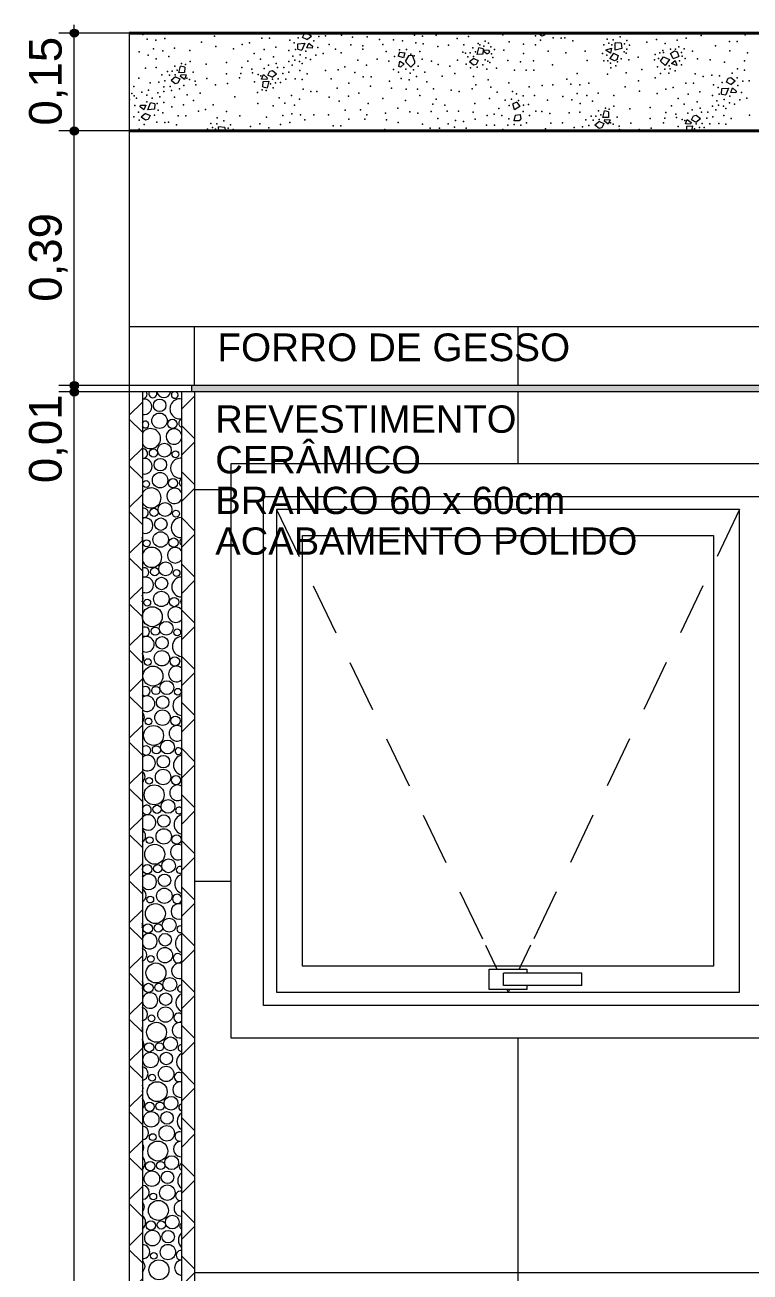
# Model space of a CAD drawing. Header units: metres. Extents: x -1.9 to 95.3, y -2.2 to 2.5.
# Drawn here: x 93.199 to 94.311, y -0.314 to 1.597 of the extents above; entities that cross this region are included whole.
import ezdxf

# ---------------------------------------------------------------- set-up
doc = ezdxf.new("R2010")
doc.units = ezdxf.units.M
doc.header["$MEASUREMENT"] = 0
for name, color, linetype in [('COTAS CORTE', 7, 'Continuous'), ('FORRO.EXEC', 7, 'Continuous'), ('LAJES.EST', 7, 'Continuous'), ('PAREDE CONSTRUIR', 7, 'Continuous')]:
    doc.layers.add(name, color=color, linetype=linetype)
for name, color, linetype, lineweight, true_color in [('COTAS CORTE_Caneta_No__25', 7, 'Continuous', 13, 0x982312), ('Janelas Archicad_Caneta_No__9', 7, 'Continuous', 9, 0x020202), ('Janelas Archicad_Caneta_No__97', 7, 'Continuous', 13, 0x6b6b6b), ('LAJES.EST_Caneta_No__97', 7, 'Continuous', 13, 0x6b6b6b), ('NOTAS-EXECUTIVO.ARQ_Caneta_No__12', 7, 'Continuous', 0, 0x030303), ('PAREDE CONSTRUIR_Caneta_No__96', 7, 'Continuous', 0, 0xb6b6b6), ('PAREDE CONSTRUIR_Caneta_No__97', 7, 'Continuous', 13, 0x6b6b6b)]:
    doc.layers.add(name, color=color, linetype=linetype, lineweight=lineweight, true_color=true_color)
for name, color, linetype, lineweight in [('FORRO.EXEC_Caneta_No__241', 7, 'Continuous', 13), ('LAJES.EST_Caneta_No__1', 7, 'Continuous', 40), ('LAJES.EST_Caneta_No__241', 7, 'Continuous', 13), ('PAREDE CONSTRUIR_Caneta_No__241', 7, 'Continuous', 13), ('PAREDE CONSTRUIR_Caneta_No__83', 84, 'Continuous', 0)]:
    doc.layers.add(name, color=color, linetype=linetype, lineweight=lineweight)
doc.styles.add('GENERATED_STYLE_1', font='arial.ttf')
doc.dimstyles.new('GENERATED_STYLE__2', dxfattribs={"dimtxt": 0.05, "dimasz": 0.02375, "dimexe": 0.18, "dimexo": 0.267183, "dimgap": 0, "dimtad": 1, "dimzin": 0, "dimdsep": 46, "dimtxsty": 'GENERATED_STYLE_1', "dimblk": 'ARROWHEAD_11', "dimblk1": 'ARROWHEAD_11', "dimblk2": 'ARROWHEAD_11', "dimcen": 0.09, "dimclrd": 256, "dimclre": 256, "dimclrt": 256, "dimadec": 0, "dimazin": 0, "dimtfac": 1, "dimtdec": 4, "dimtmove": 0, "dimatfit": 3, "dimfxl": 0, "dimtolj": 1, "dimtzin": 0, "dimarcsym": 0})
pattern_1 = [(45, (34.59515, -2.115), (-0.03535534, 0.03535534), []), (135, (34.59515, -2.115), (0.03535534, 0.03535534), [])]

# ---------------------------------------------------------------- blocks, each defined once
blk = doc.blocks.new('*X319', base_point=(34.5952, -2.115))
at = {"layer": 'PAREDE CONSTRUIR_Caneta_No__96', "color": 253, "linetype": 'Continuous', "lineweight": 0, "true_color": 0xb6b6b6}
for centre, radius in [((93.4054, 1.0145), 0.00959), ((93.4052, 0.9909), 0.0118), ((93.4249, 0.9861), 0.00715), ((93.4127, 0.9459), 0.0106), ((93.3959, 0.9415), 0.00627), ((93.4296, 0.9395), 0.00517), ((93.4064, 0.9235), 0.00959), ((93.3846, 0.894), 0.00517), ((93.4061, 0.8999), 0.0118), ((93.4259, 0.8951), 0.00715), ((93.4137, 0.8549), 0.0106), ((93.3968, 0.8505), 0.00627), ((93.4073, 0.8325), 0.00959), ((93.4305, 0.8485), 0.00517), ((93.3855, 0.8031), 0.00517), ((93.407, 0.8089), 0.0118), ((93.4268, 0.8041), 0.00715), ((93.3977, 0.7595), 0.00627), ((93.4146, 0.7639), 0.0106), ((93.4082, 0.7415), 0.00959), ((93.4314, 0.7576), 0.00517), ((93.408, 0.7179), 0.0118), ((93.3864, 0.7121), 0.00517), ((93.4277, 0.7131), 0.00715), ((93.3942, 0.6906), 0.0153), ((93.3987, 0.6685), 0.00627), ((93.4155, 0.6729), 0.0106), ((93.4324, 0.6666), 0.00517), ((93.4091, 0.6505), 0.00959), ((93.4089, 0.6269), 0.0118), ((93.3952, 0.5996), 0.0153), ((93.3874, 0.6211), 0.00517), ((93.4286, 0.6221), 0.00715), ((93.4164, 0.5819), 0.0106), ((93.3996, 0.5775), 0.00627), ((93.4333, 0.5756), 0.00517), ((93.4101, 0.5595), 0.00959), ((93.3883, 0.5301), 0.00517), ((93.4098, 0.5359), 0.0118), ((93.4296, 0.5311), 0.00715), ((93.3961, 0.5086), 0.0153), ((93.4174, 0.4909), 0.0106), ((93.4005, 0.4865), 0.00627), ((93.411, 0.4685), 0.00959), ((93.3892, 0.4391), 0.00517), ((93.4107, 0.4449), 0.0118), ((93.4305, 0.4401), 0.00715), ((93.397, 0.4176), 0.0153), ((93.4014, 0.3955), 0.00627), ((93.4183, 0.3999), 0.0106), ((93.4119, 0.3775), 0.00959), ((93.4117, 0.3539), 0.0118), ((93.3901, 0.3481), 0.00517), ((93.4314, 0.3491), 0.00715), ((93.3979, 0.3266), 0.0153), ((93.3864, 0.3036), 0.00715), ((93.4024, 0.3045), 0.00627), ((93.4192, 0.3089), 0.0106), ((93.4128, 0.2865), 0.00959), ((93.4126, 0.2629), 0.0118), ((93.3989, 0.2356), 0.0153), ((93.3911, 0.2571), 0.00517), ((93.3873, 0.2126), 0.00715), ((93.4033, 0.2135), 0.00627), ((93.4201, 0.2179), 0.0106), ((93.4138, 0.1955), 0.00959), ((93.4135, 0.1719), 0.0118), ((93.3998, 0.1446), 0.0153), ((93.392, 0.1661), 0.00517), ((93.4211, 0.1269), 0.0106), ((93.3883, 0.1216), 0.00715), ((93.4042, 0.1225), 0.00627), ((93.4147, 0.1045), 0.00959), ((93.3929, 0.0751), 0.00517), ((93.4144, 0.0809), 0.0118), ((93.4007, 0.0537), 0.0153), ((93.422, 0.0359), 0.0106), ((93.3916, 0.0113), 0.0119), ((93.3892, 0.0306), 0.00715), ((93.4052, 0.0315), 0.00627), ((93.4156, 0.0135), 0.00959), ((93.4154, -0.0101), 0.0118), ((93.3938, -0.0159), 0.00517), ((93.4017, -0.0373), 0.0153), ((93.3901, -0.0604), 0.00715), ((93.4061, -0.0595), 0.00627), ((93.4229, -0.0551), 0.0106), ((93.3925, -0.0797), 0.0119), ((93.4166, -0.0775), 0.00959), ((93.4163, -0.1011), 0.0118), ((93.4026, -0.1283), 0.0153), ((93.3948, -0.1069), 0.00517), ((93.3911, -0.1514), 0.00715), ((93.407, -0.1505), 0.00627), ((93.4239, -0.1461), 0.0106), ((93.3935, -0.1707), 0.0119), ((93.4175, -0.1685), 0.00959), ((93.4172, -0.1921), 0.0118), ((93.4035, -0.2193), 0.0153), ((93.3957, -0.1979), 0.00517), ((93.4248, -0.2371), 0.0106), ((93.392, -0.2424), 0.00715), ((93.4079, -0.2415), 0.00627), ((93.3944, -0.2617), 0.0119), ((93.4184, -0.2595), 0.00959), ((93.3966, -0.2889), 0.00517), ((93.4181, -0.2831), 0.0118), ((93.4044, -0.3103), 0.0153)]:
    blk.add_circle(centre, radius, dxfattribs=at)
for centre, radius, start, end in [((93.379, 1.0316), 0.00715, 268.9011, 28.5725), ((93.395, 1.0325), 0.00627, 156.1784, 23.8216), ((93.4118, 1.0369), 0.0106, 190.2924, 349.7076), ((93.4286, 1.0305), 0.00517, 120.4832, 59.5168), ((93.3814, 1.0122), 0.0119, 257.6414, 102.3586), ((93.4365, 1.0091), 0.0153, 80.933, 279.067), ((93.3836, 0.985), 0.00517, 202.3574, 157.6426), ((93.3915, 0.9636), 0.0153, 214.6545, 145.3455), ((93.4273, 0.9667), 0.0119, 14.9944, 345.0056), ((93.4409, 0.987), 0.00627, 108.8071, 251.1929), ((93.3799, 0.9406), 0.00715, 261.4387, 98.5613), ((93.3823, 0.9212), 0.0119, 253.0373, 106.9627), ((93.4374, 0.9181), 0.0153, 84.4324, 275.5676), ((93.4418, 0.896), 0.00627, 118.0506, 241.9494), ((93.3924, 0.8726), 0.0153, 207.9734, 152.0266), ((93.4283, 0.8757), 0.0119, 27.348, 332.652), ((93.3809, 0.8496), 0.00715, 253.8259, 106.1741), ((93.3833, 0.8302), 0.0119, 248.3173, 111.6827), ((93.4383, 0.8271), 0.0153, 87.9111, 272.0889), ((93.3687, 0.8094), 0.0106, 343.6749, 16.3251), ((93.4427, 0.805), 0.00627, 128.179, 231.821), ((93.3933, 0.7816), 0.0153, 199.3115, 160.6885), ((93.4292, 0.7848), 0.0119, 35.8537, 324.1463), ((93.3818, 0.7586), 0.00715, 245.9053, 114.0947), ((93.3842, 0.7393), 0.0119, 243.4368, 116.5632), ((93.4392, 0.7361), 0.0153, 91.3821, 268.6179), ((93.3696, 0.7184), 0.0106, 330.7563, 29.2437), ((93.4437, 0.714), 0.00627, 139.995, 220.005), ((93.4301, 0.6938), 0.0119, 42.8786, 317.1214), ((93.3827, 0.6676), 0.00715, 237.4568, 122.5432), ((93.3851, 0.6483), 0.0119, 238.3383, 121.6617), ((93.4402, 0.6451), 0.0153, 94.8581, 265.1419), ((93.3705, 0.6274), 0.0106, 321.7593, 38.2407), ((93.4311, 0.6028), 0.0119, 49.0744, 310.9256), ((93.4446, 0.623), 0.00627, 156.044, 203.956), ((93.3836, 0.5766), 0.00715, 228.116, 131.884), ((93.3861, 0.5573), 0.0119, 232.9422, 127.0578), ((93.4411, 0.5541), 0.0153, 98.3522, 261.6478), ((93.3714, 0.5364), 0.0106, 314.2896, 45.7104), ((93.432, 0.5118), 0.0119, 54.7349, 305.2651), ((93.3846, 0.4856), 0.00715, 217.1256, 142.8744), ((93.387, 0.4663), 0.0119, 227.1299, 132.8701), ((93.442, 0.4631), 0.0153, 101.8779, 258.1221), ((93.4342, 0.4846), 0.00517, 25.6931, 334.3069), ((93.3724, 0.4454), 0.0106, 307.6729, 52.3271), ((93.4329, 0.4208), 0.0119, 60.0237, 299.9763), ((93.3855, 0.3946), 0.00715, 202.0275, 157.9725), ((93.3879, 0.3753), 0.0119, 220.7068, 139.2932), ((93.4429, 0.3721), 0.0153, 105.45, 254.55), ((93.4351, 0.3936), 0.00517, 43.7957, 316.2043), ((93.3733, 0.3544), 0.0106, 301.6023, 58.3977), ((93.4338, 0.3298), 0.0119, 65.0439, 294.9561), ((93.4361, 0.3026), 0.00517, 57.1464, 302.8536), ((93.3888, 0.2843), 0.0119, 213.3034, 146.6966), ((93.4439, 0.2811), 0.0153, 109.0847, 250.9153), ((93.3742, 0.2634), 0.0106, 295.9054, 64.0946), ((93.4348, 0.2388), 0.0119, 69.8667, 290.1333), ((93.4323, 0.2581), 0.00715, 24.1663, 335.8337), ((93.3676, 0.2174), 0.0118, 342.476, 17.524), ((93.437, 0.2116), 0.00517, 68.7045, 291.2955), ((93.3898, 0.1933), 0.0119, 204.0074, 155.9926), ((93.4448, 0.1901), 0.0153, 112.8012, 247.1988), ((93.3751, 0.1724), 0.0106, 290.4723, 69.5277), ((93.4333, 0.1671), 0.00715, 38.4941, 321.5059), ((93.4357, 0.1478), 0.0119, 74.5446, 285.4554), ((93.3685, 0.1264), 0.0118, 331.0711, 28.9289), ((93.4379, 0.1206), 0.00517, 79.4053, 280.5947), ((93.3907, 0.1023), 0.0119, 187.6019, 172.3981), ((93.4457, 0.0992), 0.0153, 116.6222, 243.3778), ((93.3761, 0.0814), 0.0106, 285.2257, 74.7743), ((93.4342, 0.0761), 0.00715, 49.2332, 310.7668), ((93.3697, 0.059), 0.00959, 342.9978, 17.0022), ((93.4366, 0.0568), 0.0119, 79.119, 280.881), ((93.3694, 0.0354), 0.0118, 322.8304, 37.1696), ((93.4467, 0.0082), 0.0153, 120.5756, 239.4244), ((93.4388, 0.0296), 0.00517, 89.7397, 270.2603), ((93.377, -0.0096), 0.0106, 280.1072, 79.8928), ((93.4351, -0.0149), 0.00715, 58.4466, 301.5534), ((93.3706, -0.032), 0.00959, 329.2749, 30.7251), ((93.4375, -0.0342), 0.0119, 83.624, 276.376), ((93.3704, -0.0556), 0.0118, 315.9291, 44.0709), ((93.4398, -0.0614), 0.00517, 100.0655, 259.9345), ((93.4476, -0.0828), 0.0153, 124.6975, 235.3025), ((93.3779, -0.1006), 0.0106, 275.0691, 84.9309), ((93.4385, -0.1252), 0.0119, 88.0898, 271.9102), ((93.4361, -0.1059), 0.00715, 66.8211, 293.1789), ((93.3716, -0.123), 0.00959, 319.7262, 40.2738), ((93.3713, -0.1466), 0.0118, 309.8, 50.2), ((93.4407, -0.1524), 0.00517, 110.7377, 249.2623), ((93.4485, -0.1738), 0.0153, 129.0363, 230.9637), ((93.3789, -0.1916), 0.0106, 270.0702, 89.9298), ((93.437, -0.1969), 0.00715, 74.6976, 285.3024), ((93.3725, -0.214), 0.00959, 311.7821, 48.2179), ((93.4394, -0.2162), 0.0119, 92.5439, 267.4561), ((93.3722, -0.2376), 0.0118, 304.1762, 55.8238), ((93.4416, -0.2434), 0.00517, 122.236, 237.764), ((93.4494, -0.2648), 0.0153, 133.6604, 226.3396), ((93.3798, -0.2826), 0.0106, 265.0718, 94.9282), ((93.4379, -0.2879), 0.00715, 82.2862, 277.7138), ((93.3734, -0.305), 0.00959, 304.7247, 55.2753), ((93.4403, -0.3072), 0.0119, 97.0134, 262.9866)]:
    blk.add_arc(centre, radius, start, end, dxfattribs=at)
blk = doc.blocks.new('*X320', base_point=(34.5952, -2.115))
at = {"layer": 'LAJES.EST_Caneta_No__241', "color": 7, "linetype": 'Continuous', "lineweight": 13}
for p, q in [((93.6172, 1.5602), (93.6175, 1.5685)), ((93.6175, 1.5685), (93.6279, 1.5694)), ((93.6279, 1.5694), (93.6236, 1.5588)), ((93.6246, 1.5782), (93.6276, 1.5845)), ((93.6312, 1.575), (93.6246, 1.5782)), ((93.6276, 1.5845), (93.6296, 1.585)), ((93.6312, 1.575), (93.6381, 1.5805)), ((93.6312, 1.5625), (93.634, 1.5695)), ((93.6324, 1.585), (93.6381, 1.5805)), ((93.634, 1.5695), (93.6398, 1.5648)), ((93.9913, 1.5805), (93.9857, 1.585)), ((93.9954, 1.5816), (93.9913, 1.5805)), ((93.9971, 1.585), (93.9954, 1.5816)), ((94.104, 1.5589), (94.1037, 1.5703)), ((94.1132, 1.5697), (94.1037, 1.5703)), ((94.1132, 1.5697), (94.1142, 1.5614)), ((93.6172, 1.5602), (93.6236, 1.5588)), ((93.6391, 1.5621), (93.6312, 1.5625)), ((93.6398, 1.5648), (93.6391, 1.5621)), ((93.7733, 1.556), (93.771, 1.5498)), ((93.7794, 1.5469), (93.771, 1.5498)), ((93.7733, 1.556), (93.7815, 1.5546)), ((93.7815, 1.5546), (93.7794, 1.5469)), ((93.787, 1.5504), (93.7824, 1.5424)), ((93.793, 1.5507), (93.787, 1.5504)), ((93.796, 1.5423), (93.793, 1.5507)), ((93.8923, 1.5522), (93.8948, 1.5625)), ((93.901, 1.5528), (93.8923, 1.5522)), ((93.9013, 1.5611), (93.8948, 1.5625)), ((93.9013, 1.5611), (93.901, 1.5528)), ((93.9032, 1.5564), (93.9038, 1.5591)), ((93.9072, 1.5531), (93.9032, 1.5564)), ((93.9038, 1.5591), (93.9101, 1.5588)), ((93.9072, 1.5531), (93.91, 1.5541)), ((93.9112, 1.5572), (93.91, 1.5541)), ((93.9112, 1.5572), (93.9101, 1.5588)), ((94.09, 1.5583), (94.0901, 1.5596)), ((94.0965, 1.5545), (94.09, 1.5583)), ((94.0901, 1.5596), (94.0981, 1.5619)), ((94.1011, 1.5542), (94.0958, 1.5463)), ((94.0981, 1.5619), (94.0965, 1.5545)), ((94.1011, 1.5542), (94.1087, 1.5508)), ((94.1142, 1.5614), (94.104, 1.5589)), ((94.1087, 1.5508), (94.1067, 1.544)), ((94.1735, 1.5418), (94.1779, 1.5488)), ((94.1779, 1.5488), (94.1874, 1.5444)), ((94.1889, 1.5537), (94.1947, 1.5576)), ((94.1926, 1.5462), (94.1889, 1.5537)), ((94.1926, 1.5462), (94.2017, 1.549)), ((94.1947, 1.5576), (94.1988, 1.5565)), ((94.1988, 1.5565), (94.2017, 1.549)), ((93.435, 1.524), (93.4375, 1.5343)), ((93.444, 1.5329), (93.4375, 1.5343)), ((93.444, 1.5329), (93.4437, 1.5245)), ((93.7723, 1.534), (93.7737, 1.5418)), ((93.7748, 1.5329), (93.7723, 1.534)), ((93.7737, 1.5418), (93.7803, 1.538)), ((93.7803, 1.538), (93.7748, 1.5329)), ((93.7845, 1.5389), (93.7824, 1.5424)), ((93.7906, 1.5326), (93.7845, 1.5389)), ((93.7964, 1.5382), (93.7906, 1.5326)), ((93.796, 1.5423), (93.7964, 1.5382)), ((93.8872, 1.5463), (93.8804, 1.5408)), ((93.8867, 1.5357), (93.8804, 1.5408)), ((93.8908, 1.5368), (93.8867, 1.5357)), ((93.8872, 1.5463), (93.8939, 1.5431)), ((93.8939, 1.5431), (93.8908, 1.5368)), ((94.1028, 1.5424), (94.0958, 1.5463)), ((94.1067, 1.544), (94.1028, 1.5424)), ((94.1735, 1.5418), (94.1805, 1.5354)), ((94.1874, 1.5444), (94.1805, 1.5354)), ((94.1901, 1.5384), (94.1961, 1.5431)), ((94.1978, 1.5351), (94.1901, 1.5384)), ((94.1961, 1.5431), (94.1987, 1.5361)), ((94.1987, 1.5361), (94.1978, 1.5351)), ((93.4299, 1.5181), (93.4231, 1.5125)), ((93.4294, 1.5075), (93.4231, 1.5125)), ((93.4299, 1.5181), (93.4366, 1.5149)), ((93.4366, 1.5149), (93.4335, 1.5085)), ((93.4437, 1.5245), (93.435, 1.524)), ((93.4376, 1.5187), (93.4382, 1.5213)), ((93.4433, 1.5139), (93.4376, 1.5187)), ((93.4382, 1.5213), (93.4462, 1.5209)), ((93.4462, 1.5209), (93.4433, 1.5139)), ((93.5617, 1.5144), (93.5646, 1.5214)), ((93.5697, 1.514), (93.5617, 1.5144)), ((93.5639, 1.5025), (93.5642, 1.5108)), ((93.5642, 1.5108), (93.5729, 1.5114)), ((93.5646, 1.5214), (93.5703, 1.5166)), ((93.5703, 1.5166), (93.5697, 1.514)), ((93.5729, 1.5114), (93.5704, 1.5011)), ((93.5713, 1.5205), (93.5744, 1.5268)), ((93.578, 1.5173), (93.5713, 1.5205)), ((93.5744, 1.5268), (93.5785, 1.5278)), ((93.578, 1.5173), (93.5848, 1.5228)), ((93.5785, 1.5278), (93.5848, 1.5228)), ((94.2744, 1.5096), (94.2774, 1.5159)), ((94.2774, 1.5159), (94.2815, 1.5169)), ((94.2811, 1.5064), (94.2879, 1.5119)), ((94.2815, 1.5169), (94.2879, 1.5119)), ((93.4335, 1.5085), (93.4294, 1.5075)), ((93.5639, 1.5025), (93.5704, 1.5011)), ((94.267, 1.4916), (94.2673, 1.4999)), ((94.267, 1.4916), (94.2735, 1.4902)), ((94.2673, 1.4999), (94.2777, 1.5008)), ((94.2777, 1.5008), (94.2735, 1.4902)), ((94.2811, 1.5064), (94.2744, 1.5096)), ((94.281, 1.4939), (94.2838, 1.5009)), ((94.289, 1.4935), (94.281, 1.4939)), ((94.2838, 1.5009), (94.2896, 1.4962)), ((94.2896, 1.4962), (94.289, 1.4935)), ((93.3754, 1.4721), (93.3761, 1.4748)), ((93.3812, 1.4674), (93.3754, 1.4721)), ((93.3761, 1.4748), (93.3841, 1.4744)), ((93.3841, 1.4744), (93.3812, 1.4674)), ((93.3873, 1.4675), (93.3916, 1.4781)), ((93.3981, 1.4767), (93.3916, 1.4781)), ((93.3981, 1.4767), (93.3978, 1.4684)), ((93.953, 1.4793), (93.947, 1.4765)), ((93.9497, 1.4676), (93.947, 1.4765)), ((93.9578, 1.4724), (93.9497, 1.4676)), ((93.953, 1.4793), (93.9578, 1.4724)), ((93.384, 1.4619), (93.3772, 1.4564)), ((93.3835, 1.4514), (93.3772, 1.4564)), ((93.384, 1.4619), (93.3907, 1.4587)), ((93.3978, 1.4684), (93.3873, 1.4675)), ((93.3907, 1.4587), (93.3876, 1.4524)), ((93.9507, 1.459), (93.9487, 1.4504)), ((93.9507, 1.459), (93.958, 1.4605)), ((93.9594, 1.4535), (93.9567, 1.4503)), ((93.958, 1.4605), (93.9594, 1.4535)), ((94.0848, 1.4554), (94.0873, 1.4657)), ((94.0935, 1.4559), (94.0848, 1.4554)), ((94.0938, 1.4643), (94.0873, 1.4657)), ((94.0874, 1.4501), (94.088, 1.4527)), ((94.088, 1.4527), (94.096, 1.4523)), ((94.0938, 1.4643), (94.0935, 1.4559)), ((94.2115, 1.4458), (94.2144, 1.4528)), ((94.2144, 1.4528), (94.2202, 1.448)), ((94.2211, 1.4519), (94.2242, 1.4582)), ((94.2242, 1.4582), (94.2283, 1.4592)), ((94.2278, 1.4487), (94.2346, 1.4542)), ((94.2283, 1.4592), (94.2346, 1.4542)), ((93.3876, 1.4524), (93.3835, 1.4514)), ((93.4961, 1.435), (93.4959, 1.4411)), ((93.5054, 1.4405), (93.4959, 1.4411)), ((93.5054, 1.4405), (93.5061, 1.435)), ((93.9567, 1.4503), (93.9487, 1.4504)), ((94.0797, 1.4495), (94.0729, 1.4439)), ((94.0793, 1.4389), (94.0729, 1.4439)), ((94.0833, 1.4399), (94.0793, 1.4389)), ((94.0797, 1.4495), (94.0864, 1.4463)), ((94.0864, 1.4463), (94.0833, 1.4399)), ((94.0932, 1.4453), (94.0874, 1.4501)), ((94.096, 1.4523), (94.0932, 1.4453)), ((94.2195, 1.4454), (94.2115, 1.4458)), ((94.2137, 1.435), (94.214, 1.4422)), ((94.214, 1.4422), (94.2227, 1.4428)), ((94.2202, 1.448), (94.2195, 1.4454)), ((94.2227, 1.4428), (94.2208, 1.435)), ((94.2278, 1.4487), (94.2211, 1.4519))]:
    blk.add_line(p, q, dxfattribs=at)
for p in [(93.3798, 1.583), (93.3863, 1.5755), (93.3998, 1.5741), (93.4136, 1.5767), (93.4695, 1.571), (93.4897, 1.5805), (93.532, 1.5676), (93.5431, 1.57), (93.5622, 1.5771), (93.574, 1.5771), (93.605, 1.5742), (93.6119, 1.57), (93.618, 1.5778), (93.6421, 1.5732), (93.6496, 1.58), (93.6596, 1.5806), (93.6656, 1.5676), (93.6841, 1.582), (93.7014, 1.5787), (93.7236, 1.5795), (93.7367, 1.5847), (93.7428, 1.5751), (93.7476, 1.5677), (93.764, 1.5747), (93.7778, 1.5729), (93.7963, 1.582), (93.7983, 1.5699), (93.8087, 1.5803), (93.8096, 1.5683), (93.8294, 1.582), (93.8618, 1.5765), (93.879, 1.5798), (93.8921, 1.585), (93.8936, 1.5693), (93.9044, 1.5726), (93.9095, 1.5696), (93.9316, 1.5825), (93.9412, 1.5715), (93.9561, 1.5839), (93.9633, 1.5679), (93.9818, 1.5809), (93.9894, 1.574), (94.0089, 1.5777), (94.021, 1.577), (94.0267, 1.5775), (94.0389, 1.5734), (94.0917, 1.5759), (94.0942, 1.5694), (94.1006, 1.5749), (94.1014, 1.5845), (94.1115, 1.5794), (94.1183, 1.5683), (94.1217, 1.5737), (94.1526, 1.5712), (94.1671, 1.575), (94.1808, 1.569), (94.1988, 1.5742), (94.2129, 1.5772), (94.2358, 1.5815), (94.2793, 1.5721), (94.2912, 1.5721), (94.3034, 1.5825), (93.3739, 1.5564), (93.3878, 1.5514), (93.3958, 1.561), (93.4104, 1.5579), (93.4194, 1.5493), (93.4282, 1.5617), (93.4519, 1.5582), (93.4914, 1.5646), (93.5187, 1.561), (93.5505, 1.5536), (93.5658, 1.56), (93.5798, 1.5484), (93.5838, 1.5636), (93.6035, 1.5582), (93.6098, 1.5497), (93.6137, 1.5598), (93.6211, 1.5517), (93.6297, 1.5571), (93.6451, 1.5514), (93.648, 1.5627), (93.656, 1.5538), (93.6753, 1.5604), (93.6838, 1.5547), (93.6987, 1.5669), (93.7169, 1.5654), (93.7169, 1.5602), (93.7528, 1.5569), (93.7654, 1.5491), (93.7734, 1.5595), (93.7837, 1.5598), (93.7906, 1.5528), (93.7956, 1.5503), (93.8043, 1.557), (93.8322, 1.5647), (93.8485, 1.5664), (93.8702, 1.556), (93.872, 1.5669), (93.8746, 1.5545), (93.8779, 1.5487), (93.8818, 1.5548), (93.8859, 1.5626), (93.8867, 1.5493), (93.8896, 1.5564), (93.8963, 1.5668), (93.9024, 1.5652), (93.9132, 1.5639), (93.9143, 1.5532), (93.9189, 1.5598), (93.9331, 1.5589), (93.9635, 1.5536), (93.9815, 1.5671), (94.0013, 1.5572), (94.0281, 1.5548), (94.058, 1.5571), (94.0845, 1.5537), (94.0865, 1.5669), (94.091, 1.551), (94.0987, 1.5668), (94.1178, 1.5564), (94.1209, 1.5545), (94.122, 1.5602), (94.1261, 1.5666), (94.1654, 1.5523), (94.1726, 1.5547), (94.1771, 1.5585), (94.1782, 1.5551), (94.1885, 1.5605), (94.1962, 1.5605), (94.2016, 1.5637), (94.2058, 1.5552), (94.2066, 1.5497), (94.2099, 1.561), (94.2224, 1.5575), (94.2579, 1.5655), (94.2799, 1.558), (94.3068, 1.5548), (93.3838, 1.5314), (93.3999, 1.5323), (93.4003, 1.5458), (93.4286, 1.5343), (93.4391, 1.5386), (93.4451, 1.537), (93.4523, 1.5414), (93.4766, 1.5375), (93.5078, 1.5398), (93.5317, 1.5321), (93.5405, 1.5422), (93.547, 1.5296), (93.5601, 1.5448), (93.5656, 1.5307), (93.5721, 1.536), (93.5841, 1.5385), (93.5864, 1.5322), (93.596, 1.5325), (93.6035, 1.5416), (93.6085, 1.5361), (93.6127, 1.5434), (93.6201, 1.5417), (93.6239, 1.5383), (93.6294, 1.5469), (93.637, 1.5447), (93.6895, 1.5332), (93.7092, 1.5437), (93.7228, 1.5358), (93.7389, 1.545), (93.7571, 1.5421), (93.7639, 1.5293), (93.7828, 1.5295), (93.8018, 1.5345), (93.8081, 1.5448), (93.8225, 1.5422), (93.8325, 1.537), (93.8506, 1.5344), (93.8623, 1.5437), (93.8754, 1.5376), (93.8819, 1.5317), (93.8922, 1.533), (93.9012, 1.5362), (93.9044, 1.5442), (93.9071, 1.5296), (93.9085, 1.5422), (93.9119, 1.5397), (93.9161, 1.5474), (93.9218, 1.5312), (93.9394, 1.5428), (93.9586, 1.5411), (93.9786, 1.5425), (94.0079, 1.5365), (94.061, 1.5431), (94.0866, 1.5424), (94.0925, 1.5427), (94.0965, 1.5389), (94.097, 1.5319), (94.1051, 1.535), (94.1073, 1.5409), (94.1133, 1.5458), (94.1246, 1.544), (94.1391, 1.5479), (94.145, 1.5292), (94.1644, 1.544), (94.1687, 1.5331), (94.1704, 1.5461), (94.18, 1.5298), (94.1866, 1.5349), (94.1884, 1.53), (94.2025, 1.5423), (94.2058, 1.5362), (94.2114, 1.5463), (94.2303, 1.5457), (94.2498, 1.544), (94.2715, 1.5403), (94.2913, 1.5304), (94.302, 1.5423), (93.3734, 1.5159), (93.4042, 1.51), (93.4089, 1.5208), (93.4135, 1.512), (93.4173, 1.5262), (93.4206, 1.5204), (93.4246, 1.5265), (93.4294, 1.5211), (93.4323, 1.5282), (93.4471, 1.5159), (93.4512, 1.5139), (93.457, 1.5249), (93.4599, 1.5112), (93.4779, 1.5155), (93.508, 1.5227), (93.5281, 1.5163), (93.5301, 1.5232), (93.548, 1.5241), (93.5509, 1.5104), (93.5567, 1.5214), (93.5608, 1.5194), (93.5785, 1.5143), (93.5873, 1.5149), (93.5944, 1.5233), (93.599, 1.5146), (93.6037, 1.5253), (93.6132, 1.5149), (93.6206, 1.5275), (93.6239, 1.5138), (93.6318, 1.5225), (93.66, 1.5279), (93.6685, 1.5149), (93.6794, 1.5286), (93.7049, 1.5248), (93.7176, 1.5181), (93.7297, 1.5182), (93.7578, 1.5114), (93.7716, 1.5251), (93.7759, 1.5152), (93.788, 1.5133), (93.7895, 1.5238), (93.7948, 1.5288), (93.7991, 1.5185), (93.8123, 1.525), (93.815, 1.5105), (93.8387, 1.5192), (93.8581, 1.5231), (93.8867, 1.5185), (93.9093, 1.5135), (93.9495, 1.528), (93.9673, 1.5283), (93.9792, 1.5284), (94.0297, 1.5144), (94.0456, 1.5233), (94.0921, 1.5222), (94.121, 1.524), (94.1395, 1.5119), (94.1651, 1.5164), (94.1733, 1.5229), (94.1863, 1.5234), (94.196, 1.5272), (94.2265, 1.5225), (94.2388, 1.5184), (94.2519, 1.5205), (94.264, 1.5197), (94.2835, 1.5235), (94.291, 1.5166), (94.2994, 1.5114), (94.3022, 1.528), (94.3094, 1.512), (93.3628, 1.4925), (93.366, 1.5033), (93.3781, 1.4947), (93.3885, 1.4973), (93.3911, 1.509), (93.4025, 1.4935), (93.4117, 1.4953), (93.4119, 1.5028), (93.4215, 1.5031), (93.4238, 1.4968), (93.4358, 1.4994), (93.4423, 1.5046), (93.4609, 1.5057), (93.4674, 1.4931), (93.491, 1.5058), (93.5093, 1.508), (93.5556, 1.494), (93.5628, 1.4983), (93.5689, 1.4968), (93.5756, 1.5071), (93.5793, 1.501), (93.5833, 1.5088), (93.5906, 1.5091), (93.6255, 1.4989), (93.6375, 1.4956), (93.6465, 1.4953), (93.6778, 1.5008), (93.6955, 1.5084), (93.7109, 1.4928), (93.7289, 1.5036), (93.761, 1.5007), (93.7834, 1.499), (93.8008, 1.499), (93.8254, 1.4998), (93.8526, 1.4975), (93.8648, 1.4956), (93.8846, 1.4998), (93.8903, 1.5055), (93.9133, 1.5023), (93.9232, 1.4946), (93.9408, 1.5089), (93.9464, 1.4953), (93.9526, 1.4921), (93.972, 1.5026), (93.9922, 1.5045), (94.0082, 1.5056), (94.0361, 1.5069), (94.0456, 1.4924), (94.0496, 1.5055), (94.0634, 1.5081), (94.078, 1.4931), (94.1193, 1.5024), (94.1412, 1.496), (94.1685, 1.4924), (94.1818, 1.499), (94.1929, 1.5014), (94.212, 1.5085), (94.2156, 1.4914), (94.2238, 1.5085), (94.2337, 1.495), (94.2548, 1.5056), (94.2618, 1.5014), (94.2635, 1.4912), (94.2678, 1.5092), (94.2919, 1.5046), (94.2978, 1.4941), (93.3593, 1.4831), (93.3666, 1.4891), (93.3672, 1.4742), (93.3702, 1.4855), (93.3856, 1.4798), (93.3858, 1.49), (93.3941, 1.4852), (93.4016, 1.4771), (93.4055, 1.4872), (93.4118, 1.4787), (93.4241, 1.4718), (93.4282, 1.487), (93.4421, 1.4753), (93.4478, 1.4905), (93.4574, 1.4817), (93.4873, 1.4751), (93.5206, 1.4873), (93.556, 1.4772), (93.5797, 1.4736), (93.5885, 1.486), (93.5975, 1.4774), (93.6076, 1.4896), (93.6121, 1.4743), (93.6201, 1.484), (93.6652, 1.4868), (93.6809, 1.4806), (93.6952, 1.4881), (93.7252, 1.4772), (93.7479, 1.485), (93.7826, 1.4817), (93.8044, 1.4896), (93.8245, 1.4763), (93.8296, 1.4837), (93.8427, 1.4748), (93.8885, 1.4772), (93.9112, 1.485), (93.9352, 1.4824), (93.9412, 1.4741), (93.9447, 1.4837), (93.9556, 1.4816), (93.9627, 1.4891), (93.9631, 1.4746), (93.9712, 1.4755), (93.9804, 1.4894), (94.0004, 1.4823), (94.0237, 1.4878), (94.0376, 1.4828), (94.0501, 1.4772), (94.0602, 1.4893), (94.0692, 1.4808), (94.1017, 1.4896), (94.1021, 1.4728), (94.1903, 1.4736), (94.2003, 1.485), (94.2099, 1.4762), (94.2296, 1.4798), (94.2533, 1.4896), (94.2533, 1.473), (94.2596, 1.4811), (94.2625, 1.4748), (94.2699, 1.4731), (94.2709, 1.4831), (94.2793, 1.4783), (94.2795, 1.4885), (94.2868, 1.4762), (94.2949, 1.4828), (94.3058, 1.4852), (93.3657, 1.4569), (93.3731, 1.4637), (93.3973, 1.4591), (93.4033, 1.4669), (93.4103, 1.4627), (93.4339, 1.4583), (93.4457, 1.4582), (93.4648, 1.4654), (93.4759, 1.4677), (93.4936, 1.4553), (93.5082, 1.465), (93.5285, 1.4582), (93.5691, 1.4561), (93.5943, 1.4586), (93.6081, 1.4612), (93.6216, 1.4598), (93.6421, 1.4596), (93.6644, 1.4596), (93.69, 1.4669), (93.6957, 1.4533), (93.7132, 1.4676), (93.7201, 1.4533), (93.7231, 1.4599), (93.7518, 1.4624), (93.7706, 1.47), (93.7893, 1.4643), (93.8015, 1.4624), (93.8217, 1.4647), (93.8321, 1.4539), (93.8463, 1.4655), (93.8637, 1.4655), (93.8861, 1.4638), (93.8893, 1.453), (93.9075, 1.4586), (93.9182, 1.4609), (93.9255, 1.4694), (93.9299, 1.4587), (93.941, 1.4538), (93.963, 1.4647), (93.9724, 1.4586), (93.9825, 1.4654), (93.9916, 1.465), (94.0036, 1.4618), (94.0336, 1.4628), (94.0497, 1.4637), (94.0671, 1.4576), (94.0744, 1.4579), (94.0784, 1.4657), (94.0821, 1.4596), (94.0889, 1.47), (94.0949, 1.4684), (94.1068, 1.4563), (94.1264, 1.4689), (94.1576, 1.4712), (94.1578, 1.4541), (94.1799, 1.4546), (94.1815, 1.4635), (94.1968, 1.461), (94.1978, 1.4555), (94.2065, 1.4528), (94.2154, 1.4621), (94.2219, 1.4674), (94.234, 1.4699), (94.2362, 1.4636), (94.2443, 1.4547), (94.2458, 1.4639), (94.2536, 1.4567), (94.2584, 1.4675), (94.2705, 1.4589), (94.2737, 1.4697), (94.2816, 1.4539), (94.3098, 1.4593), (93.3738, 1.4379), (93.3741, 1.4517), (93.3816, 1.4448), (93.4011, 1.4486), (93.4132, 1.4478), (93.419, 1.4483), (93.4312, 1.4442), (93.4787, 1.4377), (93.4839, 1.4467), (93.4864, 1.4402), (93.4909, 1.4376), (93.4929, 1.4457), (93.5037, 1.4503), (93.5105, 1.4391), (93.5139, 1.4446), (93.5183, 1.4374), (93.5448, 1.442), (93.5593, 1.4458), (93.573, 1.4398), (93.591, 1.445), (93.6051, 1.448), (93.6281, 1.4523), (93.6502, 1.4363), (93.6715, 1.4429), (93.6834, 1.443), (93.7359, 1.4355), (93.7506, 1.4372), (93.7531, 1.4522), (93.771, 1.4482), (93.7758, 1.4351), (93.8084, 1.4452), (93.8202, 1.4392), (93.8348, 1.4395), (93.848, 1.4459), (93.8523, 1.4357), (93.8576, 1.4407), (93.8591, 1.4511), (93.8712, 1.4493), (93.8755, 1.4394), (93.8832, 1.4351), (93.9068, 1.444), (93.9189, 1.4441), (93.9315, 1.4374), (93.9391, 1.4439), (93.9489, 1.4449), (93.9591, 1.4439), (93.9679, 1.4473), (93.9973, 1.4381), (94.0052, 1.4468), (94.0232, 1.4473), (94.0409, 1.4404), (94.054, 1.4414), (94.0588, 1.4522), (94.0633, 1.4434), (94.0704, 1.4518), (94.0792, 1.4525), (94.0921, 1.436), (94.0969, 1.4473), (94.101, 1.4453), (94.1098, 1.4426), (94.1107, 1.4372), (94.1277, 1.4469), (94.1408, 1.4372), (94.1592, 1.4394), (94.1779, 1.4477), (94.2007, 1.4418), (94.2106, 1.4508), (94.2254, 1.4385), (94.2283, 1.4457), (94.2332, 1.4402), (94.2371, 1.4463), (94.2404, 1.4405), (94.2488, 1.446), (94.263, 1.4463), (94.2737, 1.4452)]:
    blk.add_point(p, dxfattribs=at)
blk = doc.blocks.new('*D323', base_point=(34.5952, -2.115))
at = {"layer": 'COTAS CORTE_Caneta_No__25', "linetype": 'Continuous', "lineweight": 13, "true_color": 0x982312}
for points in [[(93.2682, 1.035), (93.2687, 1.0326), (93.2701, 1.0306), (93.2721, 1.0292), (93.2745, 1.0288), (93.2769, 1.0292), (93.2789, 1.0306), (93.2803, 1.0326), (93.2807, 1.035), (93.2803, 1.0374), (93.2789, 1.0394), (93.2769, 1.0408), (93.2745, 1.0413), (93.2721, 1.0408), (93.2701, 1.0394), (93.2687, 1.0374)], [(93.2682, -2.115), (93.2687, -2.1174), (93.2701, -2.1194), (93.2721, -2.1208), (93.2745, -2.1212), (93.2769, -2.1208), (93.2789, -2.1194), (93.2803, -2.1174), (93.2807, -2.115), (93.2803, -2.1126), (93.2789, -2.1106), (93.2769, -2.1092), (93.2745, -2.1087), (93.2721, -2.1092), (93.2701, -2.1106), (93.2687, -2.1126)]]:
    blk.add_hatch(color=24, dxfattribs=at).paths.add_polyline_path(points)
at = {"layer": 'COTAS CORTE_Caneta_No__25', "color": 24, "linetype": 'Continuous', "lineweight": 13, "true_color": 0x982312}
for p, q in [((93.2682, 1.035), (93.2511, 1.035)), ((93.5417, 1.035), (93.2807, 1.035)), ((93.2745, -2.1087), (93.2745, 1.0288)), ((93.2682, -2.115), (93.2511, -2.115)), ((93.2745, -2.1275), (93.2745, -2.1212)), ((93.5417, -2.115), (93.2807, -2.115))]:
    blk.add_line(p, q, dxfattribs=at)
for centre in [(93.2745, 1.035), (93.2745, -2.115)]:
    blk.add_circle(centre, 0.00625, dxfattribs=at)
at = {"layer": 'COTAS CORTE_Caneta_No__25', "color": 24, "lineweight": 13, "true_color": 0x982312, "char_height": 0.05, "attachment_point": 7, "rotation": 90, "style": 'GENERATED_STYLE_1'}
for s, insert in [('\\A1;{\\pql;\\fArial|b0|i0|c0|p0;\\W1.000000;0,01}', (93.2645, 0.8953)), ('\\A1;{\\pql;\\fArial|b0|i0|c0|p0;\\W1.000000;3,15}', (93.2645, -0.6735))]:
    blk.add_mtext(s, dxfattribs=dict(at, insert=insert))
blk = doc.blocks.new('ARROWHEAD_11')
at = {"color": 0, "linetype": 'Continuous', "lineweight": 0}
blk.add_line((0, 0), (-1, 0), dxfattribs=at)
at = {"color": 0, "linetype": 'Continuous', "lineweight": 0, "const_width": 0.25, "flags": 128}
blk.add_lwpolyline([(-0.125, 0, 1), (0.125, 0, 1)], format="xyb", close=True, dxfattribs=at)
blk = doc.blocks.new('*D324', base_point=(34.5952, -2.115))
at = {"layer": 'COTAS CORTE_Caneta_No__25', "linetype": 'Continuous', "lineweight": 13, "true_color": 0x982312}
for points in [[(93.2682, 1.045), (93.2687, 1.0426), (93.2701, 1.0406), (93.2721, 1.0392), (93.2745, 1.0387), (93.2769, 1.0392), (93.2789, 1.0406), (93.2803, 1.0426), (93.2807, 1.045), (93.2803, 1.0474), (93.2789, 1.0494), (93.2769, 1.0508), (93.2745, 1.0512), (93.2721, 1.0508), (93.2701, 1.0494), (93.2687, 1.0474)], [(93.2682, 1.035), (93.2687, 1.0326), (93.2701, 1.0306), (93.2721, 1.0292), (93.2745, 1.0288), (93.2769, 1.0292), (93.2789, 1.0306), (93.2803, 1.0326), (93.2807, 1.035), (93.2803, 1.0374), (93.2789, 1.0394), (93.2769, 1.0408), (93.2745, 1.0413), (93.2721, 1.0408), (93.2701, 1.0394), (93.2687, 1.0374)]]:
    blk.add_hatch(color=24, dxfattribs=at).paths.add_polyline_path(points)
at = {"layer": 'COTAS CORTE_Caneta_No__25', "color": 24, "linetype": 'Continuous', "lineweight": 13, "true_color": 0x982312}
for p, q in [((93.2682, 1.045), (93.2511, 1.045)), ((93.2682, 1.035), (93.2511, 1.035)), ((93.2745, 1.035), (93.2745, 1.0387)), ((93.5417, 1.045), (93.2807, 1.045)), ((93.5417, 1.035), (93.2807, 1.035))]:
    blk.add_line(p, q, dxfattribs=at)
for centre in [(93.2745, 1.045), (93.2745, 1.035)]:
    blk.add_circle(centre, 0.00625, dxfattribs=at)
blk = doc.blocks.new('*D325', base_point=(34.5952, -2.115))
at = {"layer": 'COTAS CORTE_Caneta_No__25', "linetype": 'Continuous', "lineweight": 13, "true_color": 0x982312}
for points in [[(93.2682, 1.435), (93.2687, 1.4326), (93.2701, 1.4306), (93.2721, 1.4292), (93.2745, 1.4288), (93.2769, 1.4292), (93.2789, 1.4306), (93.2803, 1.4326), (93.2807, 1.435), (93.2803, 1.4374), (93.2789, 1.4394), (93.2769, 1.4408), (93.2745, 1.4413), (93.2721, 1.4408), (93.2701, 1.4394), (93.2687, 1.4374)], [(93.2682, 1.045), (93.2687, 1.0426), (93.2701, 1.0406), (93.2721, 1.0392), (93.2745, 1.0387), (93.2769, 1.0392), (93.2789, 1.0406), (93.2803, 1.0426), (93.2807, 1.045), (93.2803, 1.0474), (93.2789, 1.0494), (93.2769, 1.0508), (93.2745, 1.0512), (93.2721, 1.0508), (93.2701, 1.0494), (93.2687, 1.0474)]]:
    blk.add_hatch(color=24, dxfattribs=at).paths.add_polyline_path(points)
at = {"layer": 'COTAS CORTE_Caneta_No__25', "color": 24, "linetype": 'Continuous', "lineweight": 13, "true_color": 0x982312}
for p, q in [((93.2682, 1.435), (93.2511, 1.435)), ((93.5417, 1.435), (93.2807, 1.435)), ((93.2745, 1.0512), (93.2745, 1.4288)), ((93.2682, 1.045), (93.2511, 1.045)), ((93.5417, 1.045), (93.2807, 1.045))]:
    blk.add_line(p, q, dxfattribs=at)
for centre in [(93.2745, 1.435), (93.2745, 1.045)]:
    blk.add_circle(centre, 0.00625, dxfattribs=at)
at = {"layer": 'COTAS CORTE_Caneta_No__25', "color": 24, "lineweight": 13, "true_color": 0x982312, "insert": (93.2645, 1.1733), "char_height": 0.05, "attachment_point": 7, "rotation": 90, "style": 'GENERATED_STYLE_1'}
blk.add_mtext('\\A1;{\\pql;\\fArial|b0|i0|c0|p0;\\W1.000000;0,39}', dxfattribs=at)
blk = doc.blocks.new('*D326', base_point=(34.5952, -2.115))
at = {"layer": 'COTAS CORTE_Caneta_No__25', "linetype": 'Continuous', "lineweight": 13, "true_color": 0x982312}
for points in [[(93.2682, 1.585), (93.2687, 1.5826), (93.2701, 1.5806), (93.2721, 1.5792), (93.2745, 1.5787), (93.2769, 1.5792), (93.2789, 1.5806), (93.2803, 1.5826), (93.2807, 1.585), (93.2803, 1.5874), (93.2789, 1.5894), (93.2769, 1.5908), (93.2745, 1.5912), (93.2721, 1.5908), (93.2701, 1.5894), (93.2687, 1.5874)], [(93.2682, 1.435), (93.2687, 1.4326), (93.2701, 1.4306), (93.2721, 1.4292), (93.2745, 1.4288), (93.2769, 1.4292), (93.2789, 1.4306), (93.2803, 1.4326), (93.2807, 1.435), (93.2803, 1.4374), (93.2789, 1.4394), (93.2769, 1.4408), (93.2745, 1.4413), (93.2721, 1.4408), (93.2701, 1.4394), (93.2687, 1.4374)]]:
    blk.add_hatch(color=24, dxfattribs=at).paths.add_polyline_path(points)
at = {"layer": 'COTAS CORTE_Caneta_No__25', "color": 24, "linetype": 'Continuous', "lineweight": 13, "true_color": 0x982312}
for p, q in [((93.2745, 1.5912), (93.2745, 1.5975)), ((93.2682, 1.585), (93.2511, 1.585)), ((93.2745, 1.4413), (93.2745, 1.5787)), ((93.5417, 1.585), (93.2807, 1.585)), ((93.2682, 1.435), (93.2511, 1.435)), ((93.5417, 1.435), (93.2807, 1.435))]:
    blk.add_line(p, q, dxfattribs=at)
for centre in [(93.2745, 1.585), (93.2745, 1.435)]:
    blk.add_circle(centre, 0.00625, dxfattribs=at)
at = {"layer": 'COTAS CORTE_Caneta_No__25', "color": 24, "lineweight": 13, "true_color": 0x982312, "insert": (93.2645, 1.4433), "char_height": 0.05, "attachment_point": 7, "rotation": 90, "style": 'GENERATED_STYLE_1'}
blk.add_mtext('\\A1;{\\pql;\\fArial|b0|i0|c0|p0;\\W1.000000;0,15}', dxfattribs=at)

msp = doc.modelspace()

# ---------------------------------------------------------------- hatches: boundary and pattern name
at = {"layer": 'FORRO.EXEC', "linetype": 'Continuous', "lineweight": 0, "true_color": 0xffffff}
msp.add_hatch(color=7, dxfattribs=at).paths.add_polyline_path([(93.4543, 1.045), (93.4543, 1.035), (95.1547, 1.035), (95.1547, 1.045)])
at = {"layer": 'PAREDE CONSTRUIR_Caneta_No__83', "linetype": 'Continuous', "lineweight": 0}
h = msp.add_hatch(dxfattribs=at)
h.set_pattern_fill('Placomur_0019', color=84, style=0, pattern_type=2)
h.set_pattern_definition(pattern_1)
h.paths.add_polyline_path([(93.3589, 1.035), (93.3589, -2.115), (93.3789, -2.115), (93.3789, 1.035)])
h = msp.add_hatch(dxfattribs=at)
h.set_pattern_fill('Placomur_0019', color=84, style=0, pattern_type=2)
h.set_pattern_definition(pattern_1)
h.paths.add_polyline_path([(93.4589, 1.035), (93.4389, 1.035), (93.4389, -2.115), (93.4589, -2.115)])
at = {"layer": 'PAREDE CONSTRUIR_Caneta_No__97', "linetype": 'Continuous', "lineweight": 13, "true_color": 0x6b6b6b}
h = msp.add_hatch(dxfattribs=at)
h.set_pattern_fill('Ceramica_60_x_60_0019', color=251, style=0, pattern_type=2)
h.set_pattern_definition([(0, (95.1547, -2.115), (0, 0.6), []), (90, (95.1547, -2.115), (-0.6, 0), [])])
h.paths.add_polyline_path([(93.4589, 1.135), (93.4589, 1.045), (95.1547, 1.045), (95.1547, 1.135)])
h = msp.add_hatch(dxfattribs=at)
h.set_pattern_fill('Ceramica_60_x_60_0019', color=251, style=0, pattern_type=2)
h.set_pattern_definition([(0, (95.1547, -2.115), (0, 0.6), []), (90, (95.1547, -2.115), (-0.6, 0), [])])
h.paths.add_polyline_path([(93.4589, -2.115), (95.1547, -2.115), (95.1547, 1.035), (93.4589, 1.035)])
h.paths.add_polyline_path([(93.4589, -1.235), (93.4589, -1.115), (93.5059, -1.115), (93.5059, -1.0504), (93.5076, -1.0378), (93.5127, -1.0255), (93.5208, -1.0149), (93.5314, -1.0068), (93.5437, -1.0017), (93.5563, -1), (93.6715, -1), (93.6841, -1.0017), (93.6964, -1.0068), (93.707, -1.0149), (93.7151, -1.0255), (93.7202, -1.0378), (93.7219, -1.0504), (93.7219, -1.081), (93.7039, -1.081), (93.7039, -1.0516), (93.7027, -1.0425), (93.6994, -1.0345), (93.6942, -1.0277), (93.6874, -1.0225), (93.6794, -1.0192), (93.6703, -1.018), (93.5575, -1.018), (93.5484, -1.0192), (93.5404, -1.0225), (93.5336, -1.0277), (93.5284, -1.0345), (93.5251, -1.0425), (93.5239, -1.0516), (93.5239, -1.115), (94.0589, -1.115), (94.0589, -1.215), (94.0589, -1.215), (94.0589, -1.315), (93.9435, -1.315), (93.9435, -1.37), (93.7545, -1.37), (93.7545, -1.405), (93.6725, -1.405), (93.6725, -1.375), (93.6725, -1.37), (93.5995, -1.37), (93.5995, -1.315), (93.4589, -1.315)], flags=0)
h.paths.add_polyline_path([(93.5147, 0.925), (95.0947, 0.925), (95.0947, 0.045), (93.5147, 0.045)], flags=0)

# ---------------------------------------------------------------- linework, layer by layer
at = {"layer": 'FORRO.EXEC_Caneta_No__241', "color": 7, "linetype": 'Continuous', "lineweight": 13}
for p, q in [((93.3589, 1.045), (93.3589, 1.035)), ((93.4543, 1.045), (93.4543, 1.035)), ((95.1547, 1.045), (93.4543, 1.045)), ((93.4589, 1.035), (93.4543, 1.035)), ((95.1547, 1.035), (93.4589, 1.035))]:
    msp.add_line(p, q, dxfattribs=at)
at = {"layer": 'Janelas Archicad_Caneta_No__9', "color": 18, "linetype": 'Continuous', "lineweight": 9, "true_color": 0x020202}
for p, q in [((93.5147, 0.925), (93.5147, 0.045)), ((95.0947, 0.925), (93.5147, 0.925)), ((93.5647, 0.095), (93.5647, 0.875)), ((93.5647, 0.875), (95.0447, 0.875)), ((93.5847, 0.855), (93.5847, 0.815)), ((94.2947, 0.855), (93.5847, 0.855)), ((94.2947, 0.815), (94.2947, 0.855)), ((93.5847, 0.815), (93.5847, 0.155)), ((93.6247, 0.155), (93.6247, 0.815)), ((93.6247, 0.815), (94.2547, 0.815)), ((94.2547, 0.815), (94.2547, 0.155)), ((94.2947, 0.155), (94.2947, 0.815)), ((93.5847, 0.155), (93.5847, 0.115)), ((94.2547, 0.155), (93.6247, 0.155)), ((94.2947, 0.115), (94.2947, 0.155)), ((93.9107, 0.1195), (93.9107, 0.1505)), ((93.9107, 0.1505), (93.9687, 0.1505)), ((93.9383, 0.1445), (93.9327, 0.1445)), ((93.9327, 0.1255), (93.9327, 0.1445)), ((93.9537, 0.1445), (93.9383, 0.1445)), ((93.9747, 0.1445), (93.9537, 0.1445)), ((93.9687, 0.1505), (93.9687, 0.1445)), ((94.0527, 0.1445), (93.9747, 0.1445)), ((94.0527, 0.1255), (94.0527, 0.1445)), ((93.5847, 0.115), (94.2947, 0.115)), ((93.9687, 0.1195), (93.9107, 0.1195)), ((93.9383, 0.1255), (93.9327, 0.1255)), ((93.9537, 0.1255), (93.9383, 0.1255)), ((93.9747, 0.1255), (93.9537, 0.1255)), ((93.9687, 0.1255), (93.9687, 0.1195)), ((94.0527, 0.1255), (93.9747, 0.1255)), ((95.0447, 0.095), (93.5647, 0.095)), ((93.5147, 0.045), (95.0947, 0.045))]:
    msp.add_line(p, q, dxfattribs=at)
at = {"layer": 'Janelas Archicad_Caneta_No__97', "color": 251, "linetype": 'Continuous', "lineweight": 13, "true_color": 0x6b6b6b}
for p, q in [((93.5847, 0.855), (93.6193, 0.7829)), ((94.2947, 0.855), (94.2601, 0.7829)), ((93.6409, 0.7378), (93.6755, 0.6657)), ((94.2385, 0.7378), (94.2039, 0.6657)), ((93.6972, 0.6206), (93.7318, 0.5484)), ((94.1823, 0.6206), (94.1476, 0.5484)), ((93.7534, 0.5034), (93.788, 0.4312)), ((94.126, 0.5034), (94.0914, 0.4312)), ((93.8096, 0.3862), (93.8442, 0.314)), ((94.0698, 0.3862), (94.0352, 0.314)), ((93.8659, 0.2689), (93.9005, 0.1968)), ((94.0136, 0.2689), (93.979, 0.1968)), ((93.9051, 0.1871), (93.9205, 0.155)), ((93.9743, 0.1871), (93.9589, 0.155)), ((93.9205, 0.155), (93.9227, 0.1505)), ((93.9589, 0.155), (93.9567, 0.1505)), ((93.9376, 0.1195), (93.9397, 0.115)), ((93.9419, 0.1195), (93.9397, 0.115))]:
    msp.add_line(p, q, dxfattribs=at)
at = {"layer": 'LAJES.EST_Caneta_No__1', "color": 7, "linetype": 'Continuous', "lineweight": 40}
msp.add_line((95.2547, 1.435), (93.3589, 1.435), dxfattribs=at)
at = {"layer": 'LAJES.EST_Caneta_No__1', "color": 7, "linetype": 'Continuous', "lineweight": 40, "flags": 128}
msp.add_lwpolyline([(95.2547, 1.585), (94.5263, 1.585), (94.4663, 1.585), (93.3589, 1.585)], dxfattribs=at)
at = {"layer": 'LAJES.EST_Caneta_No__97', "color": 251, "linetype": 'Continuous', "lineweight": 13, "true_color": 0x6b6b6b}
msp.add_line((93.3589, 1.585), (93.3589, 1.435), dxfattribs=at)
at = {"layer": 'PAREDE CONSTRUIR_Caneta_No__241', "color": 7, "linetype": 'Continuous', "lineweight": 13}
for p, q in [((93.3589, 1.435), (93.3589, 1.135)), ((93.3589, 1.135), (93.3589, 1.045)), ((93.4589, 1.135), (93.3589, 1.135)), ((95.1547, 1.135), (93.4589, 1.135)), ((93.4589, 1.045), (93.4589, 1.135)), ((93.3589, 1.035), (93.3589, -2.015)), ((93.3789, 1.035), (93.3789, -2.115)), ((93.4389, 1.035), (93.4389, -2.115)), ((93.4589, 1.035), (93.4589, -2.115))]:
    msp.add_line(p, q, dxfattribs=at)
at = {"layer": 'PAREDE CONSTRUIR_Caneta_No__241', "color": 7, "linetype": 'Continuous', "lineweight": 13, "flags": 128}
msp.add_lwpolyline([(93.4543, 1.035), (93.4389, 1.035), (93.3789, 1.035), (93.3589, 1.035)], dxfattribs=at)

# ---------------------------------------------------------------- block references
at = {"layer": 'LAJES.EST', "lineweight": 0}
msp.add_blockref('*X320', (34.5952, -2.115), dxfattribs=at)
at = {"layer": 'PAREDE CONSTRUIR', "lineweight": 0}
msp.add_blockref('*X319', (34.5952, -2.115), dxfattribs=at)

# ---------------------------------------------------------------- texts
at = {"layer": 'NOTAS-EXECUTIVO.ARQ_Caneta_No__12', "color": 18, "linetype": 'Continuous', "lineweight": 0, "true_color": 0x030303, "insert": (93.7644, 1.1247), "char_height": 0.0425, "attachment_point": 2, "style": 'GENERATED_STYLE_1'}
msp.add_mtext('\\A1;{\\pqc;\\fArial|b0|i0|c0|p0;\\W1.000000;FORRO DE \\fArial|b0|i0|c0|p0;\\W1.000000;GESSO}', dxfattribs=at)
at = {"layer": 'NOTAS-EXECUTIVO.ARQ_Caneta_No__12', "color": 18, "linetype": 'Continuous', "lineweight": 0, "true_color": 0x030303, "insert": (93.4907, 1.0144), "char_height": 0.041905, "width": 0.74499, "attachment_point": 1, "line_spacing_factor": 0.892098, "style": 'GENERATED_STYLE_1'}
msp.add_mtext('\\A1;{\\pql;\\fArial|b0|i0|c0|p0;\\W1.000000;REVESTIMENTO CERÂMICO\\P\\pql;\\fArial|b0|i0|c0|p0;\\W1.000000;BRANCO 60 x 60cm\\P\\pql;\\fArial|b0|i0|c0|p0;\\W1.000000;ACABAMENTO POLIDO\\fArial|b0|i0|c0|p0;\\W1.000000; }', dxfattribs=at)

# ---------------------------------------------------------------- dimensions: what is measured, and where the dimension line sits
at = {"layer": 'COTAS CORTE', "color": 24, "linetype": 'Continuous', "lineweight": 13, "true_color": 0x982312}
for base, p1, p2, picture, middle in [((93.2745, 1.585), (94.3068, 1.435), (94.3068, 1.585), '*D326', (93.2395, 1.508)), ((93.2745, 1.435), (94.3045, 1.045), (94.3068, 1.435), '*D325', (93.2395, 1.238)), ((93.2745, 1.045), (94.3045, 1.035), (94.3045, 1.045), '*D324', (93.2395, 0.96)), ((93.2745, 1.035), (93.4589, -2.115), (94.3045, 1.035), '*D323', (93.2395, -0.6087))]:
    dim = msp.add_linear_dim(base=base, p1=p1, p2=p2, angle=90, dimstyle='GENERATED_STYLE__2', dxfattribs=at)
    dim.commit()
    dim.dimension.update_dxf_attribs({"geometry": picture, "text_midpoint": middle, "dimtype": 160, "text_rotation": 90})

doc.saveas('drawing.dxf')
